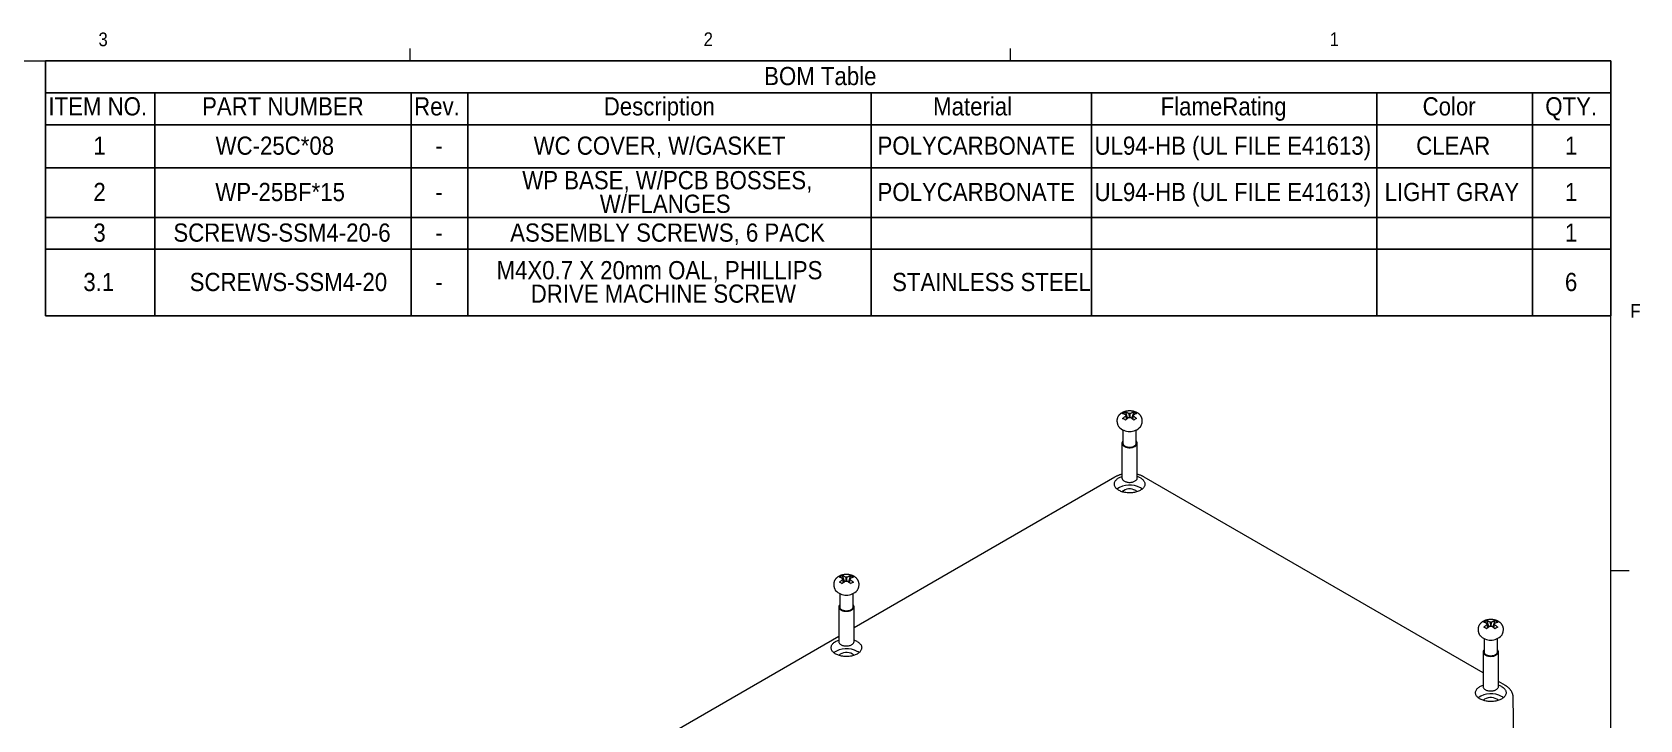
# Model space of a CAD drawing. Header units: inches. Extents: x 0.3 to 33.9, y 0.2 to 21.7.
# Drawn here: x 22.67 to 33.71, y 16.94 to 21.66 of the extents above; entities that cross this region are included whole.
import ezdxf

# ---------------------------------------------------------------- set-up
doc = ezdxf.new("R2010")
doc.units = ezdxf.units.IN
doc.header["$MEASUREMENT"] = 0
doc.linetypes.add('SLD-Solid', pattern=[0])
doc.layers.add('SLD-0', color=7, linetype='SLD-Solid')
doc.styles.add('SLDTEXTSTYLE1', font='GOTHIC.TTF', dxfattribs={"width": 0.913})

# ---------------------------------------------------------------- blocks, each defined once
blk = doc.blocks.new('SW_TABLEANNOTATION_0')
at = {"layer": 'SLD-0', "color": 0}
for p, q in [((0, 0), (0, -1.751)), ((10.756, 0), (0, 0)), ((10.756, -1.751), (10.756, 0)), ((0, -0.219), (10.756, -0.219)), ((0.751, -0.219), (0.751, -0.439)), ((2.513, -0.219), (2.513, -0.439)), ((2.901, -0.219), (2.901, -0.439)), ((5.673, -0.219), (5.673, -0.439)), ((7.188, -0.219), (7.188, -0.439)), ((9.147, -0.219), (9.147, -0.439)), ((10.216, -0.219), (10.216, -0.439)), ((0, -0.439), (10.756, -0.439)), ((0.751, -0.439), (0.751, -1.751)), ((2.513, -0.439), (2.513, -1.751)), ((2.901, -0.439), (2.901, -1.751)), ((5.673, -0.439), (5.673, -1.751)), ((7.188, -0.439), (7.188, -1.751)), ((9.147, -0.439), (9.147, -1.751)), ((10.216, -0.439), (10.216, -1.751)), ((0, -0.735), (10.756, -0.735)), ((0, -1.075), (10.756, -1.075)), ((0, -1.294), (10.756, -1.294)), ((0, -1.751), (10.756, -1.751))]:
    blk.add_line(p, q, dxfattribs=at)
at = {"layer": 'SLD-0', "color": 0, "char_height": 0.125, "attachment_point": 1, "style": 'SLDTEXTSTYLE1'}
for s, insert in [('BOM Table', (4.938, -0.042)), ('ITEM NO.', (0.02, -0.25)), ('PART NUMBER', (1.076, -0.25)), ('Rev.', (2.533, -0.25)), ('Description', (3.836, -0.25)), ('Material', (6.099, -0.25)), ('FlameRating', (7.662, -0.25)), ('Color', (9.462, -0.25)), ('QTY.', (10.305, -0.25)), ('1', (0.329, -0.52)), ('WC-25C*08', (1.169, -0.52)), ('WC COVER, W/GASKET', (3.354, -0.52)), ('POLYCARBONATE', (5.717, -0.52)), ('UL94-HB (UL FILE E41613)', (7.208, -0.52)), ('CLEAR', (9.418, -0.52)), ('1', (10.44, -0.52)), ('-', (2.679, -0.52)), ('WP BASE, W/PCB BOSSES, ', (3.276, -0.757)), ('2', (0.329, -0.838)), ('WP-25BF*15', (1.167, -0.838)), ('POLYCARBONATE', (5.717, -0.838)), ('UL94-HB (UL FILE E41613)', (7.208, -0.838)), ('LIGHT GRAY', (9.201, -0.838)), ('1', (10.44, -0.838)), ('-', (2.679, -0.838)), ('W/FLANGES', (3.809, -0.919)), ('3', (0.329, -1.117)), ('SCREWS-SSM4-20-6', (0.879, -1.117)), ('-', (2.679, -1.117)), ('ASSEMBLY SCREWS, 6 PACK', (3.193, -1.117)), ('1', (10.44, -1.117)), ('M4X0.7 X 20mm OAL, PHILLIPS ', (3.099, -1.375)), ('3.1', (0.26, -1.456)), ('  SCREWS-SSM4-20', (0.906, -1.456)), ('-', (2.679, -1.456)), ('DRIVE MACHINE SCREW', (3.334, -1.536)), ('STAINLESS STEEL', (5.817, -1.456)), ('6', (10.44, -1.456))]:
    blk.add_mtext(s, dxfattribs=dict(at, insert=insert))

msp = doc.modelspace()

# ---------------------------------------------------------------- linework, layer by layer
at = {"color": 7, "linetype": 'SLD-Solid', "lineweight": 0}
for p, q in [((25.2658, 21.464), (25.2658, 21.5488)), ((29.3908, 21.464), (29.3908, 21.5488)), ((0.5158, 21.464), (33.5158, 21.464)), ((33.5158, 0.464), (33.5158, 21.464)), ((33.5158, 17.964), (33.6408, 17.964))]:
    msp.add_line(p, q, dxfattribs=at)
at = {"color": 7, "linetype": 'SLD-Solid', "lineweight": 15}
for p, q in [((30.1801, 19.0526), (30.1951, 19.0091)), ((30.1835, 19.0321), (30.1851, 19.0312)), ((30.1851, 19.0257), (30.1835, 19.0248)), ((30.1851, 19.0257), (30.1869, 19.003)), ((30.2042, 19.0422), (30.2026, 19.0431)), ((30.2026, 19.0137), (30.2042, 19.0147)), ((30.2042, 19.0422), (30.2062, 19.0146)), ((30.2153, 19.0431), (30.2137, 19.0422)), ((30.2137, 19.0147), (30.2153, 19.0137)), ((30.2378, 19.0526), (30.2227, 19.0091)), ((30.2328, 19.0312), (30.2307, 19.0032)), ((30.2328, 19.0312), (30.2344, 19.0321)), ((30.2344, 19.0248), (30.2328, 19.0257)), ((30.163, 18.9291), (30.163, 18.8377)), ((30.2549, 18.8377), (30.2549, 18.9291)), ((30.1564, 18.8377), (30.1564, 18.5998)), ((30.2614, 18.5998), (30.2614, 18.8377)), ((30.1083, 18.6063), (28.3155, 17.5713)), ((32.6379, 17.2622), (30.3095, 18.6063)), ((28.2341, 17.9292), (28.2492, 17.8857)), ((28.2375, 17.9087), (28.2391, 17.9078)), ((28.2391, 17.9023), (28.2375, 17.9014)), ((28.2391, 17.9023), (28.2409, 17.8796)), ((28.2582, 17.9188), (28.2566, 17.9198)), ((28.2582, 17.9188), (28.2602, 17.8912)), ((28.2693, 17.9198), (28.2677, 17.9188)), ((28.2918, 17.9292), (28.2767, 17.8857)), ((28.2868, 17.9078), (28.2848, 17.8798)), ((28.2868, 17.9078), (28.2884, 17.9087)), ((28.2884, 17.9014), (28.2868, 17.9023)), ((28.217, 17.8057), (28.217, 17.7143)), ((28.2566, 17.8904), (28.2582, 17.8913)), ((28.2677, 17.8913), (28.2693, 17.8904)), ((28.3089, 17.7143), (28.3089, 17.8057)), ((28.2105, 17.7143), (28.2105, 17.4764)), ((28.3155, 17.4764), (28.3155, 17.7143)), ((32.6616, 17.6201), (32.6766, 17.5765)), ((32.6649, 17.5996), (32.6666, 17.5986)), ((32.6666, 17.5932), (32.6649, 17.5922)), ((32.6666, 17.5932), (32.6684, 17.5705)), ((32.6857, 17.6097), (32.684, 17.6106)), ((32.684, 17.5812), (32.6857, 17.5821)), ((32.6857, 17.6097), (32.6877, 17.5821)), ((32.6968, 17.6106), (32.6951, 17.6097)), ((32.6951, 17.5821), (32.6968, 17.5812)), ((32.7192, 17.6201), (32.7042, 17.5765)), ((32.7142, 17.5986), (32.7122, 17.5706)), ((32.7142, 17.5986), (32.7159, 17.5996)), ((32.7159, 17.5922), (32.7142, 17.5932)), ((28.2105, 17.5107), (26.3695, 16.4479)), ((32.6445, 17.4966), (32.6445, 17.4052)), ((32.7363, 17.4052), (32.7363, 17.4966)), ((32.6379, 17.4052), (32.6379, 17.1673)), ((32.7429, 17.1673), (32.7429, 17.4052)), ((32.791, 17.1738), (32.7429, 17.2016)), ((32.8477, 16.7958), (32.8442, 17.0939))]:
    msp.add_line(p, q, dxfattribs=at)
at = {"color": 7, "linetype": 'SLD-Solid', "lineweight": 15, "flags": 128}
for points in [[(30.163, 18.8524), (30.1629, 18.8523), (30.1606, 18.8495), (30.1587, 18.8465), (30.1574, 18.8435), (30.1566, 18.8404), (30.1564, 18.8373), (30.1568, 18.8342), (30.1577, 18.8311), (30.1591, 18.8281), (30.1611, 18.8252), (30.1636, 18.8224), (30.1665, 18.8198), (30.1699, 18.8174), (30.1738, 18.8152), (30.178, 18.8132), (30.1825, 18.8115), (30.1873, 18.8101), (30.1923, 18.8089), (30.1975, 18.8081), (30.2029, 18.8076), (30.2083, 18.8074), (30.2137, 18.8075), (30.219, 18.808), (30.2242, 18.8087), (30.2293, 18.8098), (30.2342, 18.8111), (30.2388, 18.8128), (30.2431, 18.8147), (30.247, 18.8168), (30.2505, 18.8192), (30.2536, 18.8218), (30.2562, 18.8245), (30.2583, 18.8274), (30.2599, 18.8304), (30.2609, 18.8334), (30.2614, 18.8365), (30.2613, 18.8396), (30.2607, 18.8427), (30.2595, 18.8458), (30.2578, 18.8487), (30.2556, 18.8516), (30.2549, 18.8524)], [(30.163, 18.8377), (30.1631, 18.8359), (30.1637, 18.833), (30.1649, 18.8301), (30.1666, 18.8274), (30.1688, 18.8248), (30.1715, 18.8223), (30.1747, 18.82), (30.1783, 18.8179), (30.1822, 18.8161), (30.1865, 18.8146), (30.1911, 18.8133), (30.1958, 18.8123), (30.2007, 18.8116), (30.2058, 18.8112), (30.2108, 18.8112), (30.2159, 18.8115), (30.2208, 18.8121), (30.2256, 18.813), (30.2302, 18.8142), (30.2346, 18.8157), (30.2386, 18.8175), (30.2423, 18.8195), (30.2456, 18.8217), (30.2484, 18.8241), (30.2507, 18.8267), (30.2526, 18.8294), (30.2539, 18.8323), (30.2546, 18.8351), (30.2549, 18.8377)], [(30.2832, 18.6005), (30.2883, 18.5973), (30.2931, 18.5939), (30.2974, 18.5903), (30.3012, 18.5865), (30.3046, 18.5826), (30.3075, 18.5785), (30.3098, 18.5744), (30.3117, 18.5701), (30.313, 18.5658), (30.3137, 18.5615), (30.3139, 18.5571), (30.3136, 18.5527), (30.3127, 18.5484), (30.3113, 18.5441), (30.3093, 18.5398), (30.3068, 18.5357), (30.3038, 18.5317), (30.3003, 18.5278), (30.2964, 18.5241), (30.2919, 18.5205), (30.2871, 18.5171), (30.2818, 18.514), (30.2762, 18.5111), (30.2702, 18.5084), (30.2639, 18.506), (30.2573, 18.5038), (30.2504, 18.5019), (30.2433, 18.5004), (30.2361, 18.4991), (30.2287, 18.4981), (30.2212, 18.4974), (30.2137, 18.4971), (30.2061, 18.497), (30.1985, 18.4973), (30.191, 18.4979), (30.1836, 18.4988), (30.1763, 18.5), (30.1692, 18.5015), (30.1623, 18.5033), (30.1556, 18.5054), (30.1492, 18.5078), (30.1431, 18.5104), (30.1374, 18.5132), (30.132, 18.5163), (30.1271, 18.5196), (30.1226, 18.5232), (30.1185, 18.5268), (30.1149, 18.5307), (30.1117, 18.5347), (30.1091, 18.5388), (30.107, 18.543), (30.1055, 18.5473), (30.1044, 18.5516), (30.104, 18.556), (30.104, 18.5604), (30.1046, 18.5647), (30.1058, 18.569), (30.1075, 18.5733), (30.1097, 18.5775), (30.1125, 18.5816), (30.1157, 18.5855), (30.1194, 18.5893), (30.1236, 18.593), (30.1283, 18.5964), (30.1334, 18.5997), (30.1388, 18.6027), (30.1446, 18.6055), (30.1508, 18.6081), (30.1564, 18.6101)], [(30.1564, 18.5998), (30.1564, 18.5994), (30.1568, 18.5963), (30.1577, 18.5932), (30.1591, 18.5902), (30.1611, 18.5873), (30.1636, 18.5845), (30.1665, 18.5819), (30.1699, 18.5795), (30.1738, 18.5773), (30.178, 18.5753), (30.1825, 18.5736), (30.1873, 18.5722), (30.1923, 18.5711), (30.1975, 18.5702), (30.2029, 18.5697), (30.2083, 18.5695), (30.2137, 18.5696), (30.219, 18.5701), (30.2242, 18.5708), (30.2293, 18.5719), (30.2342, 18.5732), (30.2388, 18.5749), (30.2431, 18.5768), (30.247, 18.5789), (30.2505, 18.5813), (30.2536, 18.5839), (30.2562, 18.5866), (30.2583, 18.5895), (30.2599, 18.5925), (30.2609, 18.5955), (30.2614, 18.5986), (30.2614, 18.5998)], [(28.217, 17.729), (28.217, 17.7289), (28.2146, 17.7261), (28.2128, 17.7232), (28.2115, 17.7201), (28.2107, 17.717), (28.2105, 17.7139), (28.2108, 17.7108), (28.2117, 17.7077), (28.2132, 17.7047), (28.2151, 17.7018), (28.2176, 17.6991), (28.2206, 17.6964), (28.224, 17.694), (28.2278, 17.6918), (28.232, 17.6898), (28.2365, 17.6881), (28.2413, 17.6867), (28.2464, 17.6856), (28.2516, 17.6847), (28.2569, 17.6842), (28.2623, 17.684), (28.2677, 17.6841), (28.273, 17.6846), (28.2783, 17.6853), (28.2834, 17.6864), (28.2882, 17.6878), (28.2928, 17.6894), (28.2971, 17.6913), (28.301, 17.6934), (28.3045, 17.6958), (28.3076, 17.6984), (28.3102, 17.7011), (28.3123, 17.704), (28.3139, 17.707), (28.3149, 17.71), (28.3154, 17.7131), (28.3154, 17.7163), (28.3147, 17.7194), (28.3136, 17.7224), (28.3118, 17.7254), (28.3096, 17.7282), (28.3089, 17.729)], [(28.217, 17.7143), (28.2171, 17.7125), (28.2178, 17.7096), (28.2189, 17.7068), (28.2207, 17.704), (28.2229, 17.7014), (28.2256, 17.6989), (28.2287, 17.6966), (28.2323, 17.6946), (28.2363, 17.6927), (28.2406, 17.6912), (28.2451, 17.6899), (28.2499, 17.6889), (28.2548, 17.6882), (28.2598, 17.6879), (28.2649, 17.6878), (28.2699, 17.6881), (28.2749, 17.6887), (28.2797, 17.6896), (28.2843, 17.6908), (28.2886, 17.6923), (28.2927, 17.6941), (28.2963, 17.6961), (28.2996, 17.6983), (28.3024, 17.7007), (28.3048, 17.7033), (28.3066, 17.7061), (28.3079, 17.7089), (28.3087, 17.7118), (28.3089, 17.7143)], [(28.3372, 17.4771), (28.3424, 17.4739), (28.3471, 17.4705), (28.3514, 17.4669), (28.3553, 17.4631), (28.3587, 17.4592), (28.3615, 17.4551), (28.3639, 17.451), (28.3657, 17.4467), (28.367, 17.4424), (28.3678, 17.4381), (28.368, 17.4337), (28.3676, 17.4293), (28.3667, 17.425), (28.3653, 17.4207), (28.3633, 17.4165), (28.3609, 17.4123), (28.3579, 17.4083), (28.3544, 17.4044), (28.3504, 17.4007), (28.346, 17.3971), (28.3411, 17.3938), (28.3359, 17.3906), (28.3302, 17.3877), (28.3242, 17.385), (28.3179, 17.3826), (28.3113, 17.3804), (28.3045, 17.3786), (28.2974, 17.377), (28.2901, 17.3757), (28.2828, 17.3747), (28.2753, 17.374), (28.2677, 17.3737), (28.2601, 17.3737), (28.2526, 17.3739), (28.245, 17.3745), (28.2376, 17.3754), (28.2303, 17.3766), (28.2232, 17.3781), (28.2163, 17.3799), (28.2096, 17.382), (28.2033, 17.3844), (28.1972, 17.387), (28.1915, 17.3899), (28.1861, 17.393), (28.1811, 17.3963), (28.1766, 17.3998), (28.1725, 17.4035), (28.1689, 17.4073), (28.1658, 17.4113), (28.1632, 17.4154), (28.1611, 17.4196), (28.1595, 17.4239), (28.1585, 17.4282), (28.158, 17.4326), (28.1581, 17.437), (28.1587, 17.4413), (28.1598, 17.4457), (28.1615, 17.4499), (28.1638, 17.4541), (28.1665, 17.4582), (28.1698, 17.4622), (28.1735, 17.466), (28.1777, 17.4696), (28.1823, 17.4731), (28.1874, 17.4763), (28.1929, 17.4794), (28.1987, 17.4822), (28.2048, 17.4847), (28.2105, 17.4867)], [(28.2105, 17.4764), (28.2105, 17.476), (28.2108, 17.4729), (28.2117, 17.4698), (28.2132, 17.4668), (28.2151, 17.4639), (28.2176, 17.4612), (28.2206, 17.4586), (28.224, 17.4561), (28.2278, 17.4539), (28.232, 17.452), (28.2365, 17.4502), (28.2413, 17.4488), (28.2464, 17.4477), (28.2516, 17.4468), (28.2569, 17.4463), (28.2623, 17.4461), (28.2677, 17.4462), (28.273, 17.4467), (28.2783, 17.4474), (28.2834, 17.4485), (28.2882, 17.4499), (28.2928, 17.4515), (28.2971, 17.4534), (28.301, 17.4556), (28.3045, 17.4579), (28.3076, 17.4605), (28.3102, 17.4632), (28.3123, 17.4661), (28.3139, 17.4691), (28.3149, 17.4722), (28.3154, 17.4753), (28.3155, 17.4764)], [(32.6445, 17.4198), (32.6444, 17.4198), (32.642, 17.4169), (32.6402, 17.414), (32.6389, 17.411), (32.6381, 17.4079), (32.6379, 17.4048), (32.6383, 17.4017), (32.6392, 17.3986), (32.6406, 17.3956), (32.6426, 17.3927), (32.6451, 17.3899), (32.648, 17.3873), (32.6514, 17.3849), (32.6552, 17.3827), (32.6594, 17.3807), (32.664, 17.379), (32.6688, 17.3776), (32.6738, 17.3764), (32.679, 17.3756), (32.6843, 17.3751), (32.6897, 17.3749), (32.6951, 17.375), (32.7005, 17.3754), (32.7057, 17.3762), (32.7108, 17.3772), (32.7157, 17.3786), (32.7203, 17.3802), (32.7245, 17.3822), (32.7285, 17.3843), (32.732, 17.3867), (32.7351, 17.3892), (32.7377, 17.392), (32.7398, 17.3948), (32.7413, 17.3978), (32.7424, 17.4009), (32.7429, 17.404), (32.7428, 17.4071), (32.7422, 17.4102), (32.741, 17.4133), (32.7393, 17.4162), (32.737, 17.4191), (32.7363, 17.4198)], [(32.6445, 17.4052), (32.6446, 17.4033), (32.6452, 17.4004), (32.6464, 17.3976), (32.6481, 17.3949), (32.6503, 17.3922), (32.653, 17.3898), (32.6562, 17.3875), (32.6598, 17.3854), (32.6637, 17.3836), (32.668, 17.382), (32.6725, 17.3807), (32.6773, 17.3798), (32.6822, 17.3791), (32.6872, 17.3787), (32.6923, 17.3787), (32.6973, 17.379), (32.7023, 17.3796), (32.7071, 17.3805), (32.7117, 17.3817), (32.716, 17.3832), (32.7201, 17.3849), (32.7238, 17.3869), (32.727, 17.3892), (32.7299, 17.3916), (32.7322, 17.3942), (32.734, 17.3969), (32.7354, 17.3997), (32.7361, 17.4026), (32.7363, 17.4052)], [(32.7646, 17.168), (32.7698, 17.1648), (32.7746, 17.1613), (32.7789, 17.1577), (32.7827, 17.154), (32.7861, 17.1501), (32.789, 17.146), (32.7913, 17.1418), (32.7931, 17.1376), (32.7944, 17.1333), (32.7952, 17.1289), (32.7954, 17.1246), (32.7951, 17.1202), (32.7942, 17.1158), (32.7927, 17.1115), (32.7908, 17.1073), (32.7883, 17.1032), (32.7853, 17.0992), (32.7818, 17.0953), (32.7778, 17.0915), (32.7734, 17.088), (32.7686, 17.0846), (32.7633, 17.0815), (32.7576, 17.0785), (32.7517, 17.0759), (32.7453, 17.0734), (32.7387, 17.0713), (32.7319, 17.0694), (32.7248, 17.0678), (32.7176, 17.0666), (32.7102, 17.0656), (32.7027, 17.0649), (32.6951, 17.0645), (32.6876, 17.0645), (32.68, 17.0648), (32.6725, 17.0654), (32.6651, 17.0663), (32.6578, 17.0675), (32.6507, 17.069), (32.6437, 17.0708), (32.6371, 17.0729), (32.6307, 17.0752), (32.6246, 17.0779), (32.6189, 17.0807), (32.6135, 17.0838), (32.6086, 17.0871), (32.604, 17.0906), (32.5999, 17.0943), (32.5963, 17.0982), (32.5932, 17.1022), (32.5906, 17.1063), (32.5885, 17.1105), (32.5869, 17.1148), (32.5859, 17.1191), (32.5854, 17.1235), (32.5855, 17.1278), (32.5861, 17.1322), (32.5873, 17.1365), (32.589, 17.1408), (32.5912, 17.145), (32.5939, 17.1491), (32.5972, 17.153), (32.6009, 17.1568), (32.6051, 17.1605), (32.6098, 17.1639), (32.6148, 17.1672), (32.6203, 17.1702), (32.6261, 17.173), (32.6323, 17.1756), (32.6379, 17.1776)], [(32.6379, 17.1673), (32.6379, 17.1669), (32.6383, 17.1638), (32.6392, 17.1607), (32.6406, 17.1577), (32.6426, 17.1548), (32.6451, 17.152), (32.648, 17.1494), (32.6514, 17.147), (32.6552, 17.1448), (32.6594, 17.1428), (32.664, 17.1411), (32.6688, 17.1397), (32.6738, 17.1385), (32.679, 17.1377), (32.6843, 17.1372), (32.6897, 17.137), (32.6951, 17.1371), (32.7005, 17.1375), (32.7057, 17.1383), (32.7108, 17.1394), (32.7157, 17.1407), (32.7203, 17.1424), (32.7245, 17.1443), (32.7285, 17.1464), (32.732, 17.1488), (32.7351, 17.1513), (32.7377, 17.1541), (32.7398, 17.157), (32.7413, 17.1599), (32.7424, 17.163), (32.7429, 17.1661), (32.7429, 17.1673)]]:
    msp.add_lwpolyline(points, dxfattribs=at)
at = {"color": 7, "linetype": 'SLD-Solid', "lineweight": 15}
for centre, radius, start, end in [((30.1929, 19.0284), 0.00828, 160.76354, 199.23646), ((30.2089, 19.0007), 0.0418, 83.50809, 96.49191), ((30.2089, 19.0562), 0.0418, 263.50809, 276.49191), ((30.225, 19.0284), 0.00828, 340.76354, 19.23646), ((30.2089, 19.0217), 0.103, 224.14531, 315.88473), ((30.2243, 18.4969), 0.1192, 60.38176, 71.83775), ((30.2098, 18.3962), 0.1547, 61.6992, 124.57986), ((30.2098, 18.4404), 0.0839, 60.84759, 129.50586), ((30.23, 18.4766), 0.0424, 42.28598, 60.94061), ((30.2412, 18.4589), 0.0847, 49.83479, 60.29622), ((28.2469, 17.9051), 0.00828, 160.76354, 199.23646), ((28.263, 17.8773), 0.0418, 83.50809, 96.49191), ((28.279, 17.9051), 0.00828, 340.76354, 19.23646), ((28.263, 17.8983), 0.103, 224.14531, 315.88473), ((28.263, 17.9328), 0.0418, 263.50809, 276.49191), ((32.6744, 17.5959), 0.00828, 160.76354, 199.23646), ((32.6904, 17.5682), 0.0418, 83.50809, 96.49191), ((32.6904, 17.6237), 0.0418, 263.50809, 276.49191), ((32.7064, 17.5959), 0.00828, 340.76354, 19.23646), ((28.2783, 17.3735), 0.1192, 60.38176, 71.83775), ((32.6904, 17.5892), 0.103, 224.14531, 315.88473), ((28.2639, 17.2729), 0.1547, 61.6992, 124.57986), ((28.2638, 17.317), 0.0839, 60.84759, 129.50586), ((28.2841, 17.3532), 0.0424, 42.28598, 60.94061), ((28.2953, 17.3355), 0.0847, 49.83479, 60.29622), ((32.7057, 17.0643), 0.1192, 60.38176, 71.83775), ((32.6913, 16.9637), 0.1547, 61.6992, 124.57986), ((32.6913, 17.0079), 0.0839, 60.84759, 129.50586), ((32.7115, 17.0441), 0.0424, 42.28598, 60.94061), ((32.7227, 17.0264), 0.0847, 49.83479, 60.29622)]:
    msp.add_arc(centre, radius, start, end, dxfattribs=at)
for points, knots in [([(30.2623, 19.0469), (30.2612, 19.0475), (30.2582, 19.0492), (30.2533, 19.0515), (30.2474, 19.0538), (30.2413, 19.0558), (30.235, 19.0574), (30.2286, 19.0587), (30.2221, 19.0596), (30.2155, 19.0601), (30.2089, 19.0603), (30.2023, 19.0601), (30.1958, 19.0596), (30.1892, 19.0587), (30.1828, 19.0574), (30.1764, 19.0558), (30.1702, 19.0537), (30.1641, 19.0513), (30.1582, 19.0485), (30.1526, 19.0452), (30.1475, 19.0417), (30.143, 19.038), (30.139, 19.0342), (30.1354, 19.0302), (30.1321, 19.0258), (30.1292, 19.0211), (30.1267, 19.0161), (30.1247, 19.0109), (30.1232, 19.0057), (30.1223, 19.0004), (30.1219, 18.9963), (30.122, 18.9939), (30.122, 18.9933)], [0, 0, 0, 0, 0.022249, 0.0577676, 0.0934121, 0.1291993, 0.1649558, 0.2006107, 0.2361481, 0.2715932, 0.3069977, 0.3424287, 0.3779489, 0.4136239, 0.4495297, 0.4857324, 0.5222756, 0.5591627, 0.5963331, 0.6335923, 0.6706686, 0.7035172, 0.735654, 0.7670851, 0.7978671, 0.8314741, 0.8643729, 0.8965652, 0.9281514, 0.959235, 0.9899169, 1, 1, 1, 1]), ([(30.161, 19.0416), (30.1641, 19.0436), (30.1703, 19.0477), (30.1768, 19.051), (30.1801, 19.0526)], [0, 0, 0, 0, 0.4988023, 1, 1, 1, 1]), ([(30.1835, 19.0321), (30.1816, 19.0331), (30.1778, 19.0352), (30.1722, 19.0379), (30.1665, 19.0401), (30.1628, 19.0411), (30.161, 19.0416)], [0, 0, 0, 0, 0.2470972, 0.4952171, 0.746918, 1, 1, 1, 1]), ([(30.161, 19.0083), (30.1628, 19.0099), (30.1664, 19.0131), (30.172, 19.0174), (30.1777, 19.0213), (30.1815, 19.0236), (30.1835, 19.0248)], [0, 0, 0, 0, 0.2467872, 0.4948973, 0.746863, 1, 1, 1, 1]), ([(30.1801, 18.9973), (30.1768, 18.9992), (30.1703, 19.0031), (30.1641, 19.0066), (30.161, 19.0083)], [0, 0, 0, 0, 0.4988023, 1, 1, 1, 1]), ([(30.1801, 19.0526), (30.1819, 19.0521), (30.1855, 19.0511), (30.1911, 19.049), (30.1968, 19.0463), (30.2007, 19.0442), (30.2026, 19.0431)], [0, 0, 0, 0, 0.2467872, 0.4948973, 0.746863, 1, 1, 1, 1]), ([(30.2026, 19.0137), (30.2007, 19.0126), (30.1969, 19.0104), (30.1913, 19.0065), (30.1857, 19.0022), (30.182, 18.9989), (30.1801, 18.9973)], [0, 0, 0, 0, 0.2470972, 0.4952171, 0.746918, 1, 1, 1, 1]), ([(30.1871, 19.0032), (30.1869, 19.0056), (30.1862, 19.015), (30.1856, 19.0243), (30.1851, 19.0312)], [0, 0, 0, 0, 0.2647032, 1, 1, 1, 1]), ([(30.2117, 19.0145), (30.2118, 19.0169), (30.2125, 19.0261), (30.2132, 19.0353), (30.2137, 19.0422)], [0, 0, 0, 0, 0.25679078, 1, 1, 1, 1]), ([(30.2153, 19.0431), (30.2172, 19.0442), (30.2209, 19.0463), (30.2266, 19.0489), (30.2322, 19.0511), (30.2359, 19.0521), (30.2378, 19.0526)], [0, 0, 0, 0, 0.2470972, 0.4952171, 0.746918, 1, 1, 1, 1]), ([(30.2378, 18.9973), (30.2359, 18.9989), (30.2323, 19.0021), (30.2267, 19.0063), (30.221, 19.0103), (30.2172, 19.0126), (30.2153, 19.0137)], [0, 0, 0, 0, 0.24678716, 0.4948973, 0.74686303, 1, 1, 1, 1]), ([(30.231, 19.003), (30.2311, 19.0043), (30.2317, 19.0118), (30.2323, 19.0194), (30.2328, 19.0257)], [0, 0, 0, 0, 0.1695558, 1, 1, 1, 1]), ([(30.2569, 19.0416), (30.2551, 19.0411), (30.2514, 19.0401), (30.2458, 19.0379), (30.2401, 19.0353), (30.2363, 19.0332), (30.2344, 19.0321)], [0, 0, 0, 0, 0.2467872, 0.4948973, 0.746863, 1, 1, 1, 1]), ([(30.2344, 19.0248), (30.2363, 19.0237), (30.24, 19.0214), (30.2457, 19.0175), (30.2513, 19.0132), (30.255, 19.0099), (30.2569, 19.0083)], [0, 0, 0, 0, 0.2470972, 0.4952171, 0.746918, 1, 1, 1, 1]), ([(30.2378, 19.0526), (30.241, 19.051), (30.2475, 19.0477), (30.2538, 19.0436), (30.2569, 19.0416)], [0, 0, 0, 0, 0.4988023, 1, 1, 1, 1]), ([(30.2569, 19.0083), (30.2538, 19.0066), (30.2475, 19.0032), (30.241, 18.9992), (30.2378, 18.9973)], [0, 0, 0, 0, 0.4988023, 1, 1, 1, 1]), ([(30.2959, 18.9934), (30.2959, 18.994), (30.2959, 18.9964), (30.2955, 19.0005), (30.2947, 19.0056), (30.2933, 19.0106), (30.2915, 19.0154), (30.2892, 19.0201), (30.2865, 19.0246), (30.2835, 19.0289), (30.28, 19.033), (30.2761, 19.0369), (30.2718, 19.0406), (30.2672, 19.0439), (30.2639, 19.0459), (30.2623, 19.0469)], [0, 0, 0, 0, 0.0291922, 0.1075298, 0.1854537, 0.2632226, 0.3411162, 0.4194281, 0.4984675, 0.5785555, 0.6600128, 0.7431361, 0.8281575, 0.91519, 1, 1, 1, 1]), ([(30.122, 18.9934), (30.122, 18.9925), (30.1219, 18.9896), (30.1223, 18.9846), (30.1233, 18.9785), (30.1247, 18.9726), (30.1265, 18.9668), (30.1287, 18.9612), (30.1314, 18.9558), (30.1336, 18.9521), (30.1349, 18.9502), (30.1351, 18.9499)], [0, 0, 0, 0, 0.0566182, 0.19092318, 0.32423305, 0.45663444, 0.58821879, 0.71908366, 0.84933593, 0.97909558, 1, 1, 1, 1]), ([(30.2828, 18.95), (30.2829, 18.9502), (30.2842, 18.9519), (30.2864, 18.9557), (30.2892, 18.9614), (30.2916, 18.9674), (30.2935, 18.9736), (30.2949, 18.9799), (30.2957, 18.9861), (30.296, 18.9906), (30.2959, 18.9931), (30.2959, 18.9934)], [0, 0, 0, 0, 0.01336184, 0.14207514, 0.28475652, 0.42634585, 0.56647883, 0.70523282, 0.84269643, 0.97895724, 1, 1, 1, 1]), ([(30.1564, 18.6249), (30.1537, 18.6242), (30.1483, 18.6229), (30.1403, 18.6204), (30.1324, 18.6177), (30.1248, 18.6146), (30.1174, 18.6112), (30.1119, 18.6084), (30.109, 18.6067), (30.1083, 18.6063)], [0, 0, 0, 0, 0.1556316, 0.3142082, 0.4734331, 0.6333192, 0.7938301, 0.9548603, 1, 1, 1, 1]), ([(30.3095, 18.6063), (30.3083, 18.607), (30.3047, 18.609), (30.2986, 18.6121), (30.2912, 18.6154), (30.2835, 18.6184), (30.2757, 18.6211), (30.2683, 18.6232), (30.2635, 18.6244), (30.2614, 18.6249)], [0, 0, 0, 0, 0.0887522, 0.2478305, 0.4068059, 0.565675, 0.7242566, 0.8824491, 1, 1, 1, 1]), ([(28.3163, 17.9235), (28.3152, 17.9242), (28.3123, 17.9258), (28.3073, 17.9281), (28.3014, 17.9305), (28.2953, 17.9324), (28.289, 17.9341), (28.2826, 17.9353), (28.2761, 17.9362), (28.2696, 17.9367), (28.263, 17.9369), (28.2564, 17.9367), (28.2498, 17.9362), (28.2433, 17.9353), (28.2368, 17.934), (28.2304, 17.9324), (28.2242, 17.9304), (28.2181, 17.9279), (28.2122, 17.9251), (28.2067, 17.9218), (28.2016, 17.9183), (28.197, 17.9146), (28.1931, 17.9108), (28.1895, 17.9068), (28.1862, 17.9025), (28.1832, 17.8978), (28.1807, 17.8927), (28.1787, 17.8875), (28.1773, 17.8823), (28.1763, 17.877), (28.1759, 17.8729), (28.176, 17.8705), (28.176, 17.87)], [0, 0, 0, 0, 0.02224904, 0.05776756, 0.09341206, 0.12919928, 0.16495584, 0.20061065, 0.23614807, 0.27159324, 0.30699771, 0.34242871, 0.37794895, 0.41362394, 0.44952975, 0.48573236, 0.52227556, 0.55916266, 0.59633313, 0.63359225, 0.67066856, 0.70351724, 0.73565404, 0.76708506, 0.79786708, 0.83147408, 0.86437293, 0.89656515, 0.92815141, 0.95923497, 0.98991686, 1, 1, 1, 1]), ([(28.215, 17.9182), (28.2181, 17.9202), (28.2244, 17.9244), (28.2309, 17.9276), (28.2341, 17.9292)], [0, 0, 0, 0, 0.4988023, 1, 1, 1, 1]), ([(28.2375, 17.9087), (28.2356, 17.9098), (28.2319, 17.9119), (28.2262, 17.9145), (28.2206, 17.9167), (28.2169, 17.9177), (28.215, 17.9182)], [0, 0, 0, 0, 0.2470972, 0.4952171, 0.746918, 1, 1, 1, 1]), ([(28.215, 17.8849), (28.2168, 17.8865), (28.2205, 17.8897), (28.2261, 17.894), (28.2317, 17.898), (28.2356, 17.9002), (28.2375, 17.9014)], [0, 0, 0, 0, 0.2467872, 0.4948973, 0.746863, 1, 1, 1, 1]), ([(28.2341, 17.9292), (28.2359, 17.9287), (28.2396, 17.9277), (28.2452, 17.9256), (28.2509, 17.923), (28.2547, 17.9208), (28.2566, 17.9198)], [0, 0, 0, 0, 0.2467872, 0.4948973, 0.746863, 1, 1, 1, 1]), ([(28.2411, 17.8798), (28.241, 17.8823), (28.2403, 17.8916), (28.2396, 17.9009), (28.2391, 17.9078)], [0, 0, 0, 0, 0.2647032, 1, 1, 1, 1]), ([(28.2657, 17.8911), (28.2659, 17.8935), (28.2666, 17.9027), (28.2672, 17.912), (28.2677, 17.9188)], [0, 0, 0, 0, 0.25679078, 1, 1, 1, 1]), ([(28.2693, 17.9198), (28.2712, 17.9208), (28.275, 17.9229), (28.2806, 17.9255), (28.2862, 17.9277), (28.2899, 17.9287), (28.2918, 17.9292)], [0, 0, 0, 0, 0.2470972, 0.4952171, 0.746918, 1, 1, 1, 1]), ([(28.285, 17.8796), (28.2851, 17.8809), (28.2858, 17.8884), (28.2863, 17.896), (28.2868, 17.9023)], [0, 0, 0, 0, 0.1695558, 1, 1, 1, 1]), ([(28.3109, 17.9182), (28.3091, 17.9177), (28.3055, 17.9167), (28.2999, 17.9146), (28.2942, 17.9119), (28.2904, 17.9098), (28.2884, 17.9087)], [0, 0, 0, 0, 0.2467872, 0.4948973, 0.746863, 1, 1, 1, 1]), ([(28.2884, 17.9014), (28.2903, 17.9003), (28.2941, 17.898), (28.2997, 17.8941), (28.3054, 17.8898), (28.3091, 17.8865), (28.3109, 17.8849)], [0, 0, 0, 0, 0.2470972, 0.4952171, 0.746918, 1, 1, 1, 1]), ([(28.2918, 17.9292), (28.2951, 17.9276), (28.3016, 17.9244), (28.3078, 17.9203), (28.3109, 17.9182)], [0, 0, 0, 0, 0.4988023, 1, 1, 1, 1]), ([(28.3499, 17.87), (28.3499, 17.8706), (28.35, 17.873), (28.3496, 17.8771), (28.3487, 17.8822), (28.3473, 17.8872), (28.3455, 17.8921), (28.3432, 17.8967), (28.3406, 17.9012), (28.3375, 17.9055), (28.334, 17.9097), (28.3301, 17.9135), (28.3258, 17.9172), (28.3212, 17.9206), (28.318, 17.9225), (28.3163, 17.9235)], [0, 0, 0, 0, 0.0291922, 0.1075298, 0.1854537, 0.2632226, 0.3411162, 0.4194281, 0.4984675, 0.5785555, 0.6600128, 0.7431361, 0.8281575, 0.91519, 1, 1, 1, 1]), ([(28.176, 17.87), (28.176, 17.8691), (28.176, 17.8662), (28.1764, 17.8612), (28.1773, 17.8551), (28.1787, 17.8492), (28.1805, 17.8434), (28.1828, 17.8378), (28.1855, 17.8324), (28.1876, 17.8287), (28.1889, 17.8268), (28.1891, 17.8265)], [0, 0, 0, 0, 0.0566182, 0.1909232, 0.3242331, 0.4566344, 0.5882188, 0.7190837, 0.8493359, 0.9790956, 1, 1, 1, 1]), ([(28.2341, 17.8739), (28.2309, 17.8758), (28.2244, 17.8798), (28.2181, 17.8832), (28.215, 17.8849)], [0, 0, 0, 0, 0.4988023, 1, 1, 1, 1]), ([(28.2566, 17.8904), (28.2547, 17.8892), (28.251, 17.887), (28.2453, 17.8831), (28.2397, 17.8788), (28.236, 17.8755), (28.2341, 17.8739)], [0, 0, 0, 0, 0.2470972, 0.4952171, 0.746918, 1, 1, 1, 1]), ([(28.2918, 17.8739), (28.29, 17.8755), (28.2864, 17.8787), (28.2808, 17.883), (28.2751, 17.8869), (28.2712, 17.8892), (28.2693, 17.8904)], [0, 0, 0, 0, 0.24678716, 0.4948973, 0.74686303, 1, 1, 1, 1]), ([(28.3109, 17.8849), (28.3078, 17.8832), (28.3016, 17.8798), (28.2951, 17.8758), (28.2918, 17.8739)], [0, 0, 0, 0, 0.4988023, 1, 1, 1, 1]), ([(28.3369, 17.8266), (28.337, 17.8268), (28.3382, 17.8285), (28.3404, 17.8323), (28.3433, 17.838), (28.3457, 17.8441), (28.3475, 17.8502), (28.3489, 17.8565), (28.3497, 17.8627), (28.35, 17.8673), (28.35, 17.8697), (28.3499, 17.87)], [0, 0, 0, 0, 0.0133618, 0.1420751, 0.2847565, 0.4263459, 0.5664788, 0.7052328, 0.8426964, 0.9789572, 1, 1, 1, 1]), ([(32.7438, 17.6144), (32.7426, 17.615), (32.7397, 17.6166), (32.7348, 17.619), (32.7289, 17.6213), (32.7227, 17.6233), (32.7165, 17.6249), (32.7101, 17.6262), (32.7036, 17.6271), (32.697, 17.6276), (32.6904, 17.6278), (32.6838, 17.6276), (32.6772, 17.6271), (32.6707, 17.6262), (32.6642, 17.6249), (32.6579, 17.6232), (32.6516, 17.6212), (32.6456, 17.6188), (32.6397, 17.6159), (32.6341, 17.6127), (32.629, 17.6092), (32.6245, 17.6055), (32.6205, 17.6017), (32.6169, 17.5977), (32.6136, 17.5933), (32.6107, 17.5886), (32.6081, 17.5836), (32.6061, 17.5784), (32.6047, 17.5731), (32.6038, 17.5679), (32.6034, 17.5637), (32.6034, 17.5614), (32.6034, 17.5608)], [0, 0, 0, 0, 0.022249, 0.0577676, 0.0934121, 0.1291993, 0.1649558, 0.2006107, 0.2361481, 0.2715932, 0.3069977, 0.3424287, 0.3779489, 0.4136239, 0.4495297, 0.4857324, 0.5222756, 0.5591627, 0.5963331, 0.6335923, 0.6706686, 0.7035172, 0.735654, 0.7670851, 0.7978671, 0.8314741, 0.8643729, 0.8965652, 0.9281514, 0.959235, 0.9899169, 1, 1, 1, 1]), ([(32.6425, 17.6091), (32.6456, 17.6111), (32.6518, 17.6152), (32.6583, 17.6185), (32.6616, 17.6201)], [0, 0, 0, 0, 0.4988023, 1, 1, 1, 1]), ([(32.6649, 17.5996), (32.6631, 17.6006), (32.6593, 17.6027), (32.6537, 17.6053), (32.648, 17.6075), (32.6443, 17.6085), (32.6425, 17.6091)], [0, 0, 0, 0, 0.2470972, 0.4952171, 0.746918, 1, 1, 1, 1]), ([(32.6425, 17.5758), (32.6443, 17.5774), (32.6479, 17.5806), (32.6535, 17.5849), (32.6592, 17.5888), (32.663, 17.5911), (32.6649, 17.5922)], [0, 0, 0, 0, 0.2467872, 0.4948973, 0.746863, 1, 1, 1, 1]), ([(32.6616, 17.5647), (32.6583, 17.5667), (32.6518, 17.5706), (32.6456, 17.574), (32.6425, 17.5758)], [0, 0, 0, 0, 0.4988023, 1, 1, 1, 1]), ([(32.6616, 17.6201), (32.6634, 17.6196), (32.667, 17.6186), (32.6726, 17.6164), (32.6783, 17.6138), (32.6821, 17.6117), (32.684, 17.6106)], [0, 0, 0, 0, 0.2467872, 0.4948973, 0.746863, 1, 1, 1, 1]), ([(32.684, 17.5812), (32.6822, 17.5801), (32.6784, 17.5779), (32.6728, 17.5739), (32.6671, 17.5696), (32.6634, 17.5664), (32.6616, 17.5647)], [0, 0, 0, 0, 0.2470972, 0.4952171, 0.746918, 1, 1, 1, 1]), ([(32.6686, 17.5706), (32.6684, 17.5731), (32.6677, 17.5825), (32.667, 17.5918), (32.6666, 17.5986)], [0, 0, 0, 0, 0.2647032, 1, 1, 1, 1]), ([(32.6931, 17.582), (32.6933, 17.5843), (32.694, 17.5936), (32.6946, 17.6028), (32.6951, 17.6097)], [0, 0, 0, 0, 0.25679078, 1, 1, 1, 1]), ([(32.6968, 17.6106), (32.6986, 17.6117), (32.7024, 17.6138), (32.708, 17.6164), (32.7137, 17.6186), (32.7174, 17.6196), (32.7192, 17.6201)], [0, 0, 0, 0, 0.2470972, 0.4952171, 0.746918, 1, 1, 1, 1]), ([(32.7192, 17.5647), (32.7174, 17.5663), (32.7138, 17.5695), (32.7082, 17.5738), (32.7025, 17.5778), (32.6987, 17.5801), (32.6968, 17.5812)], [0, 0, 0, 0, 0.24678716, 0.4948973, 0.74686303, 1, 1, 1, 1]), ([(32.7125, 17.5705), (32.7126, 17.5717), (32.7132, 17.5793), (32.7138, 17.5869), (32.7142, 17.5932)], [0, 0, 0, 0, 0.1695558, 1, 1, 1, 1]), ([(32.7383, 17.6091), (32.7365, 17.6086), (32.7329, 17.6076), (32.7273, 17.6054), (32.7216, 17.6028), (32.7178, 17.6007), (32.7159, 17.5996)], [0, 0, 0, 0, 0.2467872, 0.4948973, 0.746863, 1, 1, 1, 1]), ([(32.7159, 17.5922), (32.7177, 17.5911), (32.7215, 17.5889), (32.7271, 17.585), (32.7328, 17.5807), (32.7365, 17.5774), (32.7383, 17.5758)], [0, 0, 0, 0, 0.2470972, 0.4952171, 0.746918, 1, 1, 1, 1]), ([(32.7192, 17.6201), (32.7225, 17.6185), (32.729, 17.6152), (32.7352, 17.6111), (32.7383, 17.6091)], [0, 0, 0, 0, 0.4988023, 1, 1, 1, 1]), ([(32.7383, 17.5758), (32.7352, 17.5741), (32.729, 17.5706), (32.7225, 17.5667), (32.7192, 17.5647)], [0, 0, 0, 0, 0.4988023, 1, 1, 1, 1]), ([(32.7773, 17.5608), (32.7774, 17.5615), (32.7774, 17.5639), (32.777, 17.568), (32.7761, 17.5731), (32.7747, 17.5781), (32.7729, 17.5829), (32.7707, 17.5876), (32.768, 17.5921), (32.7649, 17.5964), (32.7614, 17.6005), (32.7576, 17.6044), (32.7533, 17.608), (32.7487, 17.6114), (32.7454, 17.6134), (32.7438, 17.6144)], [0, 0, 0, 0, 0.0291922, 0.1075298, 0.1854537, 0.2632226, 0.3411162, 0.4194281, 0.4984675, 0.5785555, 0.6600128, 0.7431361, 0.8281575, 0.91519, 1, 1, 1, 1]), ([(32.6035, 17.5608), (32.6034, 17.56), (32.6034, 17.557), (32.6038, 17.5521), (32.6047, 17.546), (32.6061, 17.54), (32.608, 17.5343), (32.6102, 17.5287), (32.6129, 17.5233), (32.615, 17.5195), (32.6164, 17.5176), (32.6166, 17.5174)], [0, 0, 0, 0, 0.0566182, 0.19092318, 0.32423305, 0.45663444, 0.58821879, 0.71908366, 0.84933593, 0.97909558, 1, 1, 1, 1]), ([(32.7643, 17.5175), (32.7644, 17.5176), (32.7657, 17.5194), (32.7678, 17.5232), (32.7707, 17.5289), (32.7731, 17.5349), (32.775, 17.5411), (32.7763, 17.5473), (32.7771, 17.5536), (32.7775, 17.5581), (32.7774, 17.5605), (32.7774, 17.5609)], [0, 0, 0, 0, 0.01336184, 0.14207514, 0.28475652, 0.42634585, 0.56647883, 0.70523282, 0.84269643, 0.97895724, 1, 1, 1, 1]), ([(32.8442, 17.0939), (32.8441, 17.0957), (32.844, 17.0996), (32.8433, 17.1055), (32.8421, 17.1115), (32.8403, 17.1175), (32.8382, 17.1234), (32.8355, 17.1291), (32.8325, 17.1347), (32.8289, 17.1402), (32.8249, 17.1456), (32.8204, 17.1507), (32.8155, 17.1557), (32.8102, 17.1605), (32.8044, 17.1651), (32.7983, 17.1694), (32.7937, 17.1722), (32.7913, 17.1736), (32.791, 17.1738)], [0, 0, 0, 0, 0.0546859, 0.1173517, 0.180059, 0.2430119, 0.3064116, 0.370452, 0.4353145, 0.5011595, 0.5681145, 0.636261, 0.7056216, 0.7761499, 0.8477303, 0.9201884, 0.9905125, 1, 1, 1, 1])]:
    msp.add_open_spline(points, degree=3, knots=knots, dxfattribs=at)

# ---------------------------------------------------------------- block references
at = {"layer": 'SLD-0'}
msp.add_blockref('SW_TABLEANNOTATION_0', (22.76, 21.464), dxfattribs=at)

# ---------------------------------------------------------------- texts
at = {"color": 7, "linetype": 'Continuous', "lineweight": 0, "char_height": 0.0937, "attachment_point": 1, "style": 'SLDTEXTSTYLE1'}
for s, insert in [('3', (23.1243, 21.6584)), ('2', (27.2822, 21.6593)), ('1', (31.5834, 21.6589)), ('F', (33.6493, 19.7935))]:
    msp.add_mtext(s, dxfattribs=dict(at, insert=insert))

doc.saveas('drawing.dxf')
